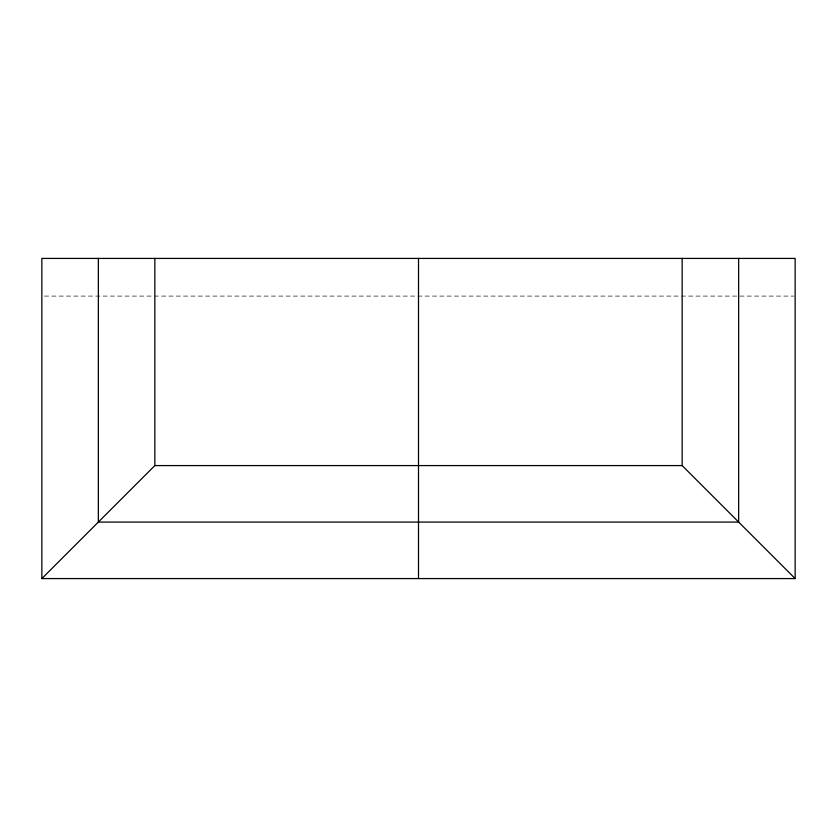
<?xml version="1.0" encoding="UTF-8"?>
<svg xmlns="http://www.w3.org/2000/svg" width="837" height="837" viewBox="0 0 837 837"><rect width="100%" height="100%" fill="white"/><g stroke="black" fill="none" stroke-linecap="round" stroke-linejoin="round"><path stroke-width="0.63" stroke-dasharray="4.18 3.14" d="M44.466 296.089L793.842 296.089"/><path stroke-width="1.26" d="M41.85 578.576L154.845 465.581L682.155 465.581L795.15 578.576L795.15 258.424L41.85 258.424L41.85 578.576L795.15 578.576M738.652 258.424L738.652 522.079L98.347 522.079L98.347 258.424M682.155 258.424L682.155 465.581M418.5 258.424L418.5 578.576M154.845 258.424L154.845 465.581"/></g></svg>
